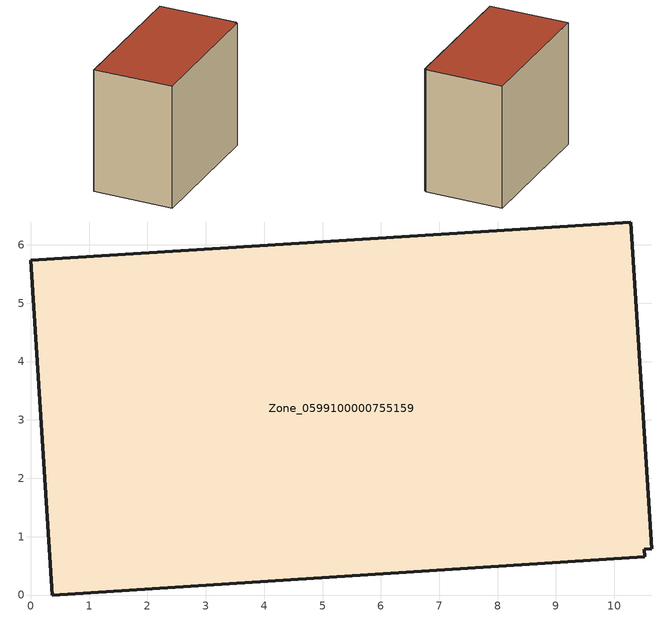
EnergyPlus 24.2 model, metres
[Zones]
Zone_0599100000755159
 floor ground (C_G): 0,5.74 10.28,6.39 10.64,0.79 10.51,0.78 10.52,0.66 0.37,0 z0
 wall outside (C_F): 10.28,6.39 0,5.74 0.37,0 10.52,0.66 10.51,0.78 10.64,0.79 10.28,6.39 z0:9.1
 roof outside (C_R): 0.37,0 10.52,0.66 10.51,0.78 10.64,0.79 10.28,6.39 0,5.74 z9.1
[BUILDING]
Pand.0599100000755159: North Axis=0; Terrain=City; Loads Convergence Tolerance Value=0.04; Temperature Convergence Tolerance Value=0.4; Solar Distribution=FullExterior; Maximum Number of Warmup Days=25; Minimum Number of Warmup Days=1
[Site:Location]
Rotterdam.The.Hague.AP_ZH_NLD Design_Conditions: Latitude=51.96; Longitude=4.45; Time Zone=1; Elevation=-4.5
[SITE:GROUNDTEMPERATURE:BUILDINGSURFACE]
18, 18, 18, 18, 18, 18, 18, 18, 18, 18, 18, 18
[MATERIAL] Thermal Absorptance=0.9; Solar Absorptance=0.7; Visible Absorptance=0.7
Name | Roughness | Thickness | Conductivity | Density | Specific Heat
G.TC.2006-2014 | MediumSmooth | 0.15 | 0.06 | 540 | 1210
F.TC.2006-2014 | Rough | 0.3 | 0.12 | 1920 | 840
R.TC.2006-2014 | MediumRough | 0.2 | 0.08 | 1500 | 1000
[CONSTRUCTION]
C_G: G.TC.2006-2014
C_F: F.TC.2006-2014
C_R: R.TC.2006-2014
[ZONE]
Zone_0599100000755159: Type=1; Multiplier=1; Ceiling Height=Autocalculate; Volume=Autocalculate; Floor Area=autocalculate; Part of Total Floor Area=Yes
[ZONEINFILTRATION:DESIGNFLOWRATE]
Infil_Zone_0599100000755159: Zone or ZoneList or Space or SpaceList=Zone_0599100000755159; Schedule=AlwaysOn; Design Flow Rate Calculation Method=Flow/Area; Flow Rate per Floor Area=0.0015; Constant Term Coefficient=1; Temperature Term Coefficient=0; Velocity Term Coefficient=0; Velocity Squared Term Coefficient=0
[HVACTEMPLATE:ZONE:IDEALLOADSAIRSYSTEM]
Zone_0599100000755159: Maximum Heating Supply Air Temperature=50; Minimum Cooling Supply Air Temperature=13; Maximum Heating Supply Air Humidity Ratio=0.0156; Minimum Cooling Supply Air Humidity Ratio=0.0077; Heating Limit=NoLimit; Cooling Limit=NoLimit; Dehumidification Control Type=ConstantSensibleHeatRatio; Cooling Sensible Heat Ratio=0.7; Dehumidification Setpoint=60; Humidification Control Type=None; Humidification Setpoint=30; Outdoor Air Method=None; Outdoor Air Flow Rate per Person=0.00944; Outdoor Air Flow Rate per Zone Floor Area=0; Outdoor Air Flow Rate per Zone=0; Demand Controlled Ventilation Type=None; Outdoor Air Economizer Type=NoEconomizer; Heat Recovery Type=None; Sensible Heat Recovery Effectiveness=0.7; Latent Heat Recovery Effectiveness=0.65
[ZONECONTROL:THERMOSTAT]
ThermostatControl_Zone_0599100000755159: Zone or ZoneList=Zone_0599100000755159; Control Type Schedule=DualSetpointControlType; Control 1=Thermostat_Zone_0599100000755159; Temperature Difference Between Cutout And Setpoint=0
[THERMOSTATSETPOINT:DUALSETPOINT]
Thermostat_Zone_0599100000755159: Heating Setpoint Temperature Schedule=HeatingSetpoint_Zone_0599100000755159; Cooling Setpoint Temperature Schedule=CoolingSetpoint_Zone_0599100000755159
[SCHEDULE:COMPACT]
HeatingSetpoint_Zone_0599100000755159: Through: 12/31, For: AllDays, Until: 24:00, 21
CoolingSetpoint_Zone_0599100000755159: Through: 12/31, For: AllDays, Until: 24:00, 24
DualSetpointControlType: Through: 12/31, For: AllDays, Until: 24:00, 4
AlwaysOn: Through: 12/31, For: AllDays, Until: 24:00, 1
